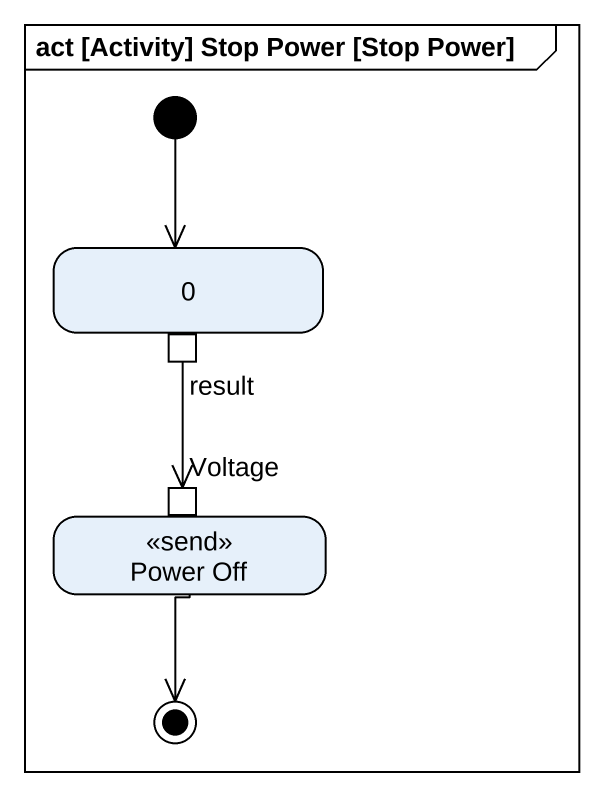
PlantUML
@startuml
mainframe act [Activity] Stop Power [Stop Power]
hide empty description
state "0" as s0 {
  state result <<outputPin>>
}
state "Power Off" as Power_Off <<send>> {
  state Voltage <<inputPin>>
}
[*] --> s0
result --> Voltage
Power_Off --> [*]
@enduml
